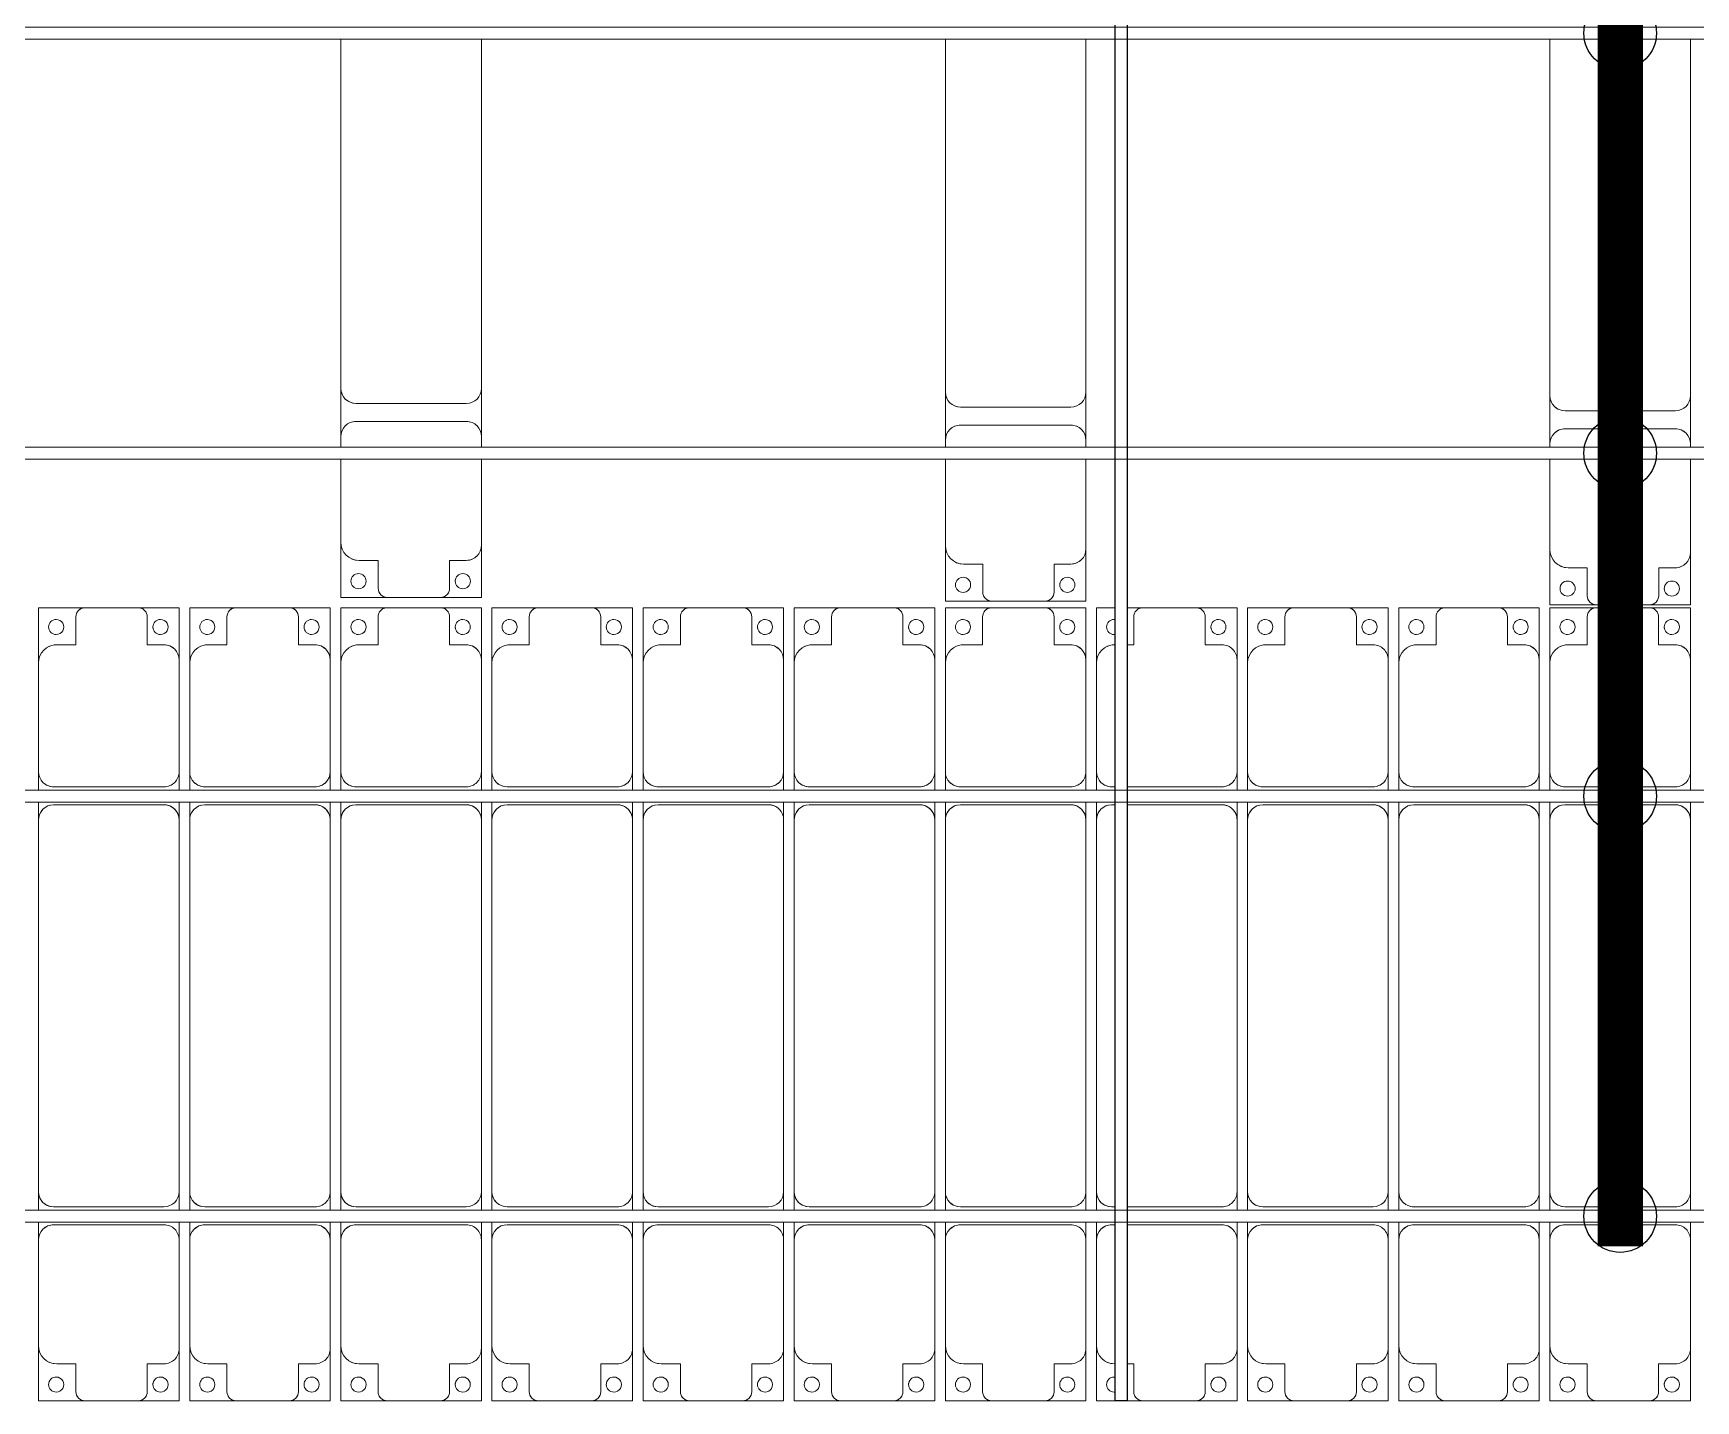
# Model space of a CAD drawing. Header units: millimetres. Extents: x -178706 to 107777, y -87310 to 933.
# Drawn here: x -42141 to -36641, y -79787 to -75261 of the extents above; entities that cross this region are included whole.
import ezdxf

# ---------------------------------------------------------------- set-up
doc = ezdxf.new("R2010")
doc.units = ezdxf.units.MM
doc.layers.add('A-GENM', color=13, linetype='Continuous', lineweight=9)
doc.layers.add('S-BEAM', color=12, linetype='Continuous', lineweight=9)
doc.layers.add('GC-HOP 40x60 GIA CUONG', color=1, linetype='Continuous')

# ---------------------------------------------------------------- blocks, each defined once
blk = doc.blocks.new('Dải phao đi lại kèm đỡ invester - DẢI PHAO ĐI LẠI-19658-BỐ TRÍ KHUNG KẾT CẤU BÈ PIN 04')
at = {"layer": 'A-GENM', "color": 7}
for p, q in [((128758.4, 1312.2), (128911.8, 1312.2)), ((128758.4, 1129.7), (128758.4, 1312.2)), ((128881.8, 1282.2), (128881.8, 1189.7)), ((129088.2, 1312.2), (128911.8, 1312.2)), ((129088.2, 1312.2), (129223.4, 1312.2)), ((129118.2, 1189.7), (129118.2, 1282.2)), ((129223.4, 1312.2), (129223.4, 1139.7)), ((129258.4, 1312.2), (129411.8, 1312.2)), ((129258.4, 1129.7), (129258.4, 1312.2)), ((129381.8, 1282.2), (129381.8, 1189.7)), ((129588.2, 1312.2), (129411.8, 1312.2)), ((129588.2, 1312.2), (129723.4, 1312.2)), ((129618.2, 1189.7), (129618.2, 1282.2)), ((129723.4, 1312.2), (129723.4, 1139.7)), ((129758.4, 1312.2), (129911.8, 1312.2)), ((129758.4, 1129.7), (129758.4, 1312.2)), ((129881.8, 1282.2), (129881.8, 1189.7)), ((130088.2, 1312.2), (129911.8, 1312.2)), ((130088.2, 1312.2), (130223.4, 1312.2)), ((130118.2, 1189.7), (130118.2, 1282.2)), ((130223.4, 1312.2), (130223.4, 1139.7)), ((130258.4, 1312.2), (130411.8, 1312.2)), ((130258.4, 1129.7), (130258.4, 1312.2)), ((130381.8, 1282.2), (130381.8, 1189.7)), ((130588.2, 1312.2), (130411.8, 1312.2)), ((130588.2, 1312.2), (130723.4, 1312.2)), ((130618.2, 1189.7), (130618.2, 1282.2)), ((130723.4, 1312.2), (130723.4, 1139.7)), ((130758.4, 1312.2), (130911.8, 1312.2)), ((130758.4, 1129.7), (130758.4, 1312.2)), ((130881.8, 1282.2), (130881.8, 1189.7)), ((131088.2, 1312.2), (130911.8, 1312.2)), ((131088.2, 1312.2), (131223.4, 1312.2)), ((131118.2, 1189.7), (131118.2, 1282.2)), ((131223.4, 1312.2), (131223.4, 1139.7)), ((131258.4, 1312.2), (131411.8, 1312.2)), ((131258.4, 1129.7), (131258.4, 1312.2)), ((131381.8, 1282.2), (131381.8, 1189.7)), ((131588.2, 1312.2), (131411.8, 1312.2)), ((131588.2, 1312.2), (131723.4, 1312.2)), ((131618.2, 1189.7), (131618.2, 1282.2)), ((131723.4, 1312.2), (131723.4, 1139.7)), ((131758.4, 1312.2), (131911.8, 1312.2)), ((131758.4, 1129.7), (131758.4, 1312.2)), ((131881.8, 1282.2), (131881.8, 1189.7)), ((132088.2, 1312.2), (131911.8, 1312.2)), ((132088.2, 1312.2), (132223.4, 1312.2)), ((132118.2, 1189.7), (132118.2, 1282.2)), ((132223.4, 1312.2), (132223.4, 1139.7)), ((132258.4, 1312.2), (132320, 1312.2)), ((132258.4, 1129.7), (132258.4, 1312.2)), ((132360, 1312.2), (132411.8, 1312.2)), ((132381.8, 1282.2), (132381.8, 1189.7)), ((132588.2, 1312.2), (132411.8, 1312.2)), ((132588.2, 1312.2), (132723.4, 1312.2)), ((132618.2, 1189.7), (132618.2, 1282.2)), ((132723.4, 1312.2), (132723.4, 1139.7)), ((132758.4, 1312.2), (132911.8, 1312.2)), ((132758.4, 1129.7), (132758.4, 1312.2)), ((132881.8, 1282.2), (132881.8, 1189.7)), ((133088.2, 1312.2), (132911.8, 1312.2)), ((133088.2, 1312.2), (133223.4, 1312.2)), ((133118.2, 1189.7), (133118.2, 1282.2)), ((133223.4, 1312.2), (133223.4, 1139.7)), ((133258.4, 1312.2), (133411.8, 1312.2)), ((133258.4, 1129.7), (133258.4, 1312.2)), ((133381.8, 1282.2), (133381.8, 1189.7)), ((133588.2, 1312.2), (133411.8, 1312.2)), ((133588.2, 1312.2), (133723.4, 1312.2)), ((133618.2, 1189.7), (133618.2, 1282.2)), ((133723.4, 1312.2), (133723.4, 1139.7)), ((133758.4, 1312.2), (133911.8, 1312.2)), ((133758.4, 1129.7), (133758.4, 1312.2)), ((133881.8, 1282.2), (133881.8, 1189.7)), ((134088.2, 1312.2), (133911.8, 1312.2)), ((134088.2, 1312.2), (134223.4, 1312.2)), ((134118.2, 1189.7), (134118.2, 1282.2)), ((134223.4, 1312.2), (134223.4, 1139.7)), ((128881.8, 1189.7), (128818.4, 1189.7)), ((129173.4, 1189.7), (129118.2, 1189.7)), ((129381.8, 1189.7), (129318.4, 1189.7)), ((129673.4, 1189.7), (129618.2, 1189.7)), ((129881.8, 1189.7), (129818.4, 1189.7)), ((130173.4, 1189.7), (130118.2, 1189.7)), ((130381.8, 1189.7), (130318.4, 1189.7)), ((130673.4, 1189.7), (130618.2, 1189.7)), ((130881.8, 1189.7), (130818.4, 1189.7)), ((131173.4, 1189.7), (131118.2, 1189.7)), ((131381.8, 1189.7), (131318.4, 1189.7)), ((131673.4, 1189.7), (131618.2, 1189.7)), ((131881.8, 1189.7), (131818.4, 1189.7)), ((132173.4, 1189.7), (132118.2, 1189.7)), ((132381.8, 1189.7), (132360, 1189.7)), ((132673.4, 1189.7), (132618.2, 1189.7)), ((132881.8, 1189.7), (132818.4, 1189.7)), ((133173.4, 1189.7), (133118.2, 1189.7)), ((133381.8, 1189.7), (133318.4, 1189.7)), ((133673.4, 1189.7), (133618.2, 1189.7)), ((133881.8, 1189.7), (133818.4, 1189.7)), ((134173.4, 1189.7), (134118.2, 1189.7)), ((128758.4, 1129.7), (128758.4, 769.7)), ((129223.4, 769.7), (129223.4, 1139.7)), ((129258.4, 1129.7), (129258.4, 769.7)), ((129723.4, 769.7), (129723.4, 1139.7)), ((129758.4, 1129.7), (129758.4, 769.7)), ((130223.4, 769.7), (130223.4, 1139.7)), ((130258.4, 1129.7), (130258.4, 769.7)), ((130723.4, 769.7), (130723.4, 1139.7)), ((130758.4, 1129.7), (130758.4, 769.7)), ((131223.4, 769.7), (131223.4, 1139.7)), ((131258.4, 1129.7), (131258.4, 769.7)), ((131723.4, 769.7), (131723.4, 1139.7)), ((131758.4, 1129.7), (131758.4, 769.7)), ((132223.4, 769.7), (132223.4, 1139.7)), ((132258.4, 1129.7), (132258.4, 769.7)), ((132723.4, 769.7), (132723.4, 1139.7)), ((132758.4, 1129.7), (132758.4, 769.7)), ((133223.4, 769.7), (133223.4, 1139.7)), ((133258.4, 1129.7), (133258.4, 769.7)), ((133723.4, 769.7), (133723.4, 1139.7)), ((133758.4, 1129.7), (133758.4, 769.7)), ((134223.4, 769.7), (134223.4, 1139.7)), ((128758.4, 708.9), (128758.4, 769.7)), ((128808.4, 719.7), (129173.4, 719.7)), ((129223.4, 769.7), (129223.4, 708.9)), ((129258.4, 708.9), (129258.4, 769.7)), ((129308.4, 719.7), (129673.4, 719.7)), ((129723.4, 769.7), (129723.4, 708.9)), ((129758.4, 708.9), (129758.4, 769.7)), ((129808.4, 719.7), (130173.4, 719.7)), ((130223.4, 769.7), (130223.4, 708.9)), ((130258.4, 708.9), (130258.4, 769.7)), ((130308.4, 719.7), (130673.4, 719.7)), ((130723.4, 769.7), (130723.4, 708.9)), ((130758.4, 708.9), (130758.4, 769.7)), ((130808.4, 719.7), (131173.4, 719.7)), ((131223.4, 769.7), (131223.4, 708.9)), ((131258.4, 708.9), (131258.4, 769.7)), ((131308.4, 719.7), (131673.4, 719.7)), ((131723.4, 769.7), (131723.4, 708.9)), ((131758.4, 708.9), (131758.4, 769.7)), ((131808.4, 719.7), (132173.4, 719.7)), ((132223.4, 769.7), (132223.4, 708.9)), ((132258.4, 708.9), (132258.4, 769.7)), ((132308.4, 719.7), (132320, 719.7)), ((132360, 719.7), (132673.4, 719.7)), ((132723.4, 769.7), (132723.4, 708.9)), ((132758.4, 708.9), (132758.4, 769.7)), ((132808.4, 719.7), (133173.4, 719.7)), ((133223.4, 769.7), (133223.4, 708.9)), ((133258.4, 708.9), (133258.4, 769.7)), ((133308.4, 719.7), (133673.4, 719.7)), ((133723.4, 769.7), (133723.4, 708.9)), ((133758.4, 708.9), (133758.4, 769.7)), ((133808.4, 719.7), (134173.4, 719.7)), ((134223.4, 769.7), (134223.4, 708.9)), ((128758.4, 610.3), (128758.4, 668.9)), ((129173.4, 660.3), (128808.4, 660.3)), ((129223.4, 668.9), (129223.4, 610.3)), ((129258.4, 610.3), (129258.4, 668.9)), ((129673.4, 660.3), (129308.4, 660.3)), ((129723.4, 668.9), (129723.4, 610.3)), ((129758.4, 610.3), (129758.4, 668.9)), ((130173.4, 660.3), (129808.4, 660.3)), ((130223.4, 668.9), (130223.4, 610.3)), ((130258.4, 610.3), (130258.4, 668.9)), ((130673.4, 660.3), (130308.4, 660.3)), ((130723.4, 668.9), (130723.4, 610.3)), ((130758.4, 610.3), (130758.4, 668.9)), ((131173.4, 660.3), (130808.4, 660.3)), ((131223.4, 668.9), (131223.4, 610.3)), ((131258.4, 610.3), (131258.4, 668.9)), ((131673.4, 660.3), (131308.4, 660.3)), ((131723.4, 668.9), (131723.4, 610.3)), ((131758.4, 610.3), (131758.4, 668.9)), ((132173.4, 660.3), (131808.4, 660.3)), ((132223.4, 668.9), (132223.4, 610.3)), ((132258.4, 610.3), (132258.4, 668.9)), ((132320, 660.3), (132308.4, 660.3)), ((132673.4, 660.3), (132360, 660.3)), ((132723.4, 668.9), (132723.4, 610.3)), ((132758.4, 610.3), (132758.4, 668.9)), ((133173.4, 660.3), (132808.4, 660.3)), ((133223.4, 668.9), (133223.4, 610.3)), ((133258.4, 610.3), (133258.4, 668.9)), ((133673.4, 660.3), (133308.4, 660.3)), ((133723.4, 668.9), (133723.4, 610.3)), ((133758.4, 610.3), (133758.4, 668.9)), ((134173.4, 660.3), (133808.4, 660.3)), ((134223.4, 668.9), (134223.4, 610.3)), ((128758.4, 610.3), (128758.4, -620.3)), ((129223.4, -620.3), (129223.4, 610.3)), ((129258.4, 610.3), (129258.4, -620.3)), ((129723.4, -620.3), (129723.4, 610.3)), ((129758.4, 610.3), (129758.4, -620.3)), ((130223.4, -620.3), (130223.4, 610.3)), ((130258.4, 610.3), (130258.4, -620.3)), ((130723.4, -620.3), (130723.4, 610.3)), ((130758.4, 610.3), (130758.4, -620.3)), ((131223.4, -620.3), (131223.4, 610.3)), ((131258.4, 610.3), (131258.4, -620.3)), ((131723.4, -620.3), (131723.4, 610.3)), ((131758.4, 610.3), (131758.4, -620.3)), ((132223.4, -620.3), (132223.4, 610.3)), ((132258.4, 610.3), (132258.4, -620.3)), ((132723.4, -620.3), (132723.4, 610.3)), ((132758.4, 610.3), (132758.4, -620.3)), ((133223.4, -620.3), (133223.4, 610.3)), ((133258.4, 610.3), (133258.4, -620.3)), ((133723.4, -620.3), (133723.4, 610.3)), ((133758.4, 610.3), (133758.4, -620.3)), ((134223.4, -620.3), (134223.4, 610.3)), ((128758.4, -681.1), (128758.4, -620.3)), ((129223.4, -620.3), (129223.4, -681.1)), ((129258.4, -681.1), (129258.4, -620.3)), ((129723.4, -620.3), (129723.4, -681.1)), ((129758.4, -681.1), (129758.4, -620.3)), ((130223.4, -620.3), (130223.4, -681.1)), ((130258.4, -681.1), (130258.4, -620.3)), ((130723.4, -620.3), (130723.4, -681.1)), ((130758.4, -681.1), (130758.4, -620.3)), ((131223.4, -620.3), (131223.4, -681.1)), ((131258.4, -681.1), (131258.4, -620.3)), ((131723.4, -620.3), (131723.4, -681.1)), ((131758.4, -681.1), (131758.4, -620.3)), ((132223.4, -620.3), (132223.4, -681.1)), ((132258.4, -681.1), (132258.4, -620.3)), ((132723.4, -620.3), (132723.4, -681.1)), ((132758.4, -681.1), (132758.4, -620.3)), ((133223.4, -620.3), (133223.4, -681.1)), ((133258.4, -681.1), (133258.4, -620.3)), ((133723.4, -620.3), (133723.4, -681.1)), ((133758.4, -681.1), (133758.4, -620.3)), ((134223.4, -620.3), (134223.4, -681.1)), ((128808.4, -670.3), (129173.4, -670.3)), ((129308.4, -670.3), (129673.4, -670.3)), ((129808.4, -670.3), (130173.4, -670.3)), ((130308.4, -670.3), (130673.4, -670.3)), ((130808.4, -670.3), (131173.4, -670.3)), ((131308.4, -670.3), (131673.4, -670.3)), ((131808.4, -670.3), (132173.4, -670.3)), ((132308.4, -670.3), (132320, -670.3)), ((132360, -670.3), (132673.4, -670.3)), ((132808.4, -670.3), (133173.4, -670.3)), ((133308.4, -670.3), (133673.4, -670.3)), ((133808.4, -670.3), (134173.4, -670.3)), ((128758.4, -779.7), (128758.4, -721.1)), ((129173.4, -729.7), (128808.4, -729.7)), ((129223.4, -721.1), (129223.4, -779.7)), ((129258.4, -779.7), (129258.4, -721.1)), ((129673.4, -729.7), (129308.4, -729.7)), ((129723.4, -721.1), (129723.4, -779.7)), ((129758.4, -779.7), (129758.4, -721.1)), ((130173.4, -729.7), (129808.4, -729.7)), ((130223.4, -721.1), (130223.4, -779.7)), ((130258.4, -779.7), (130258.4, -721.1)), ((130673.4, -729.7), (130308.4, -729.7)), ((130723.4, -721.1), (130723.4, -779.7)), ((130758.4, -779.7), (130758.4, -721.1)), ((131173.4, -729.7), (130808.4, -729.7)), ((131223.4, -721.1), (131223.4, -779.7)), ((131258.4, -779.7), (131258.4, -721.1)), ((131673.4, -729.7), (131308.4, -729.7)), ((131723.4, -721.1), (131723.4, -779.7)), ((131758.4, -779.7), (131758.4, -721.1)), ((132173.4, -729.7), (131808.4, -729.7)), ((132223.4, -721.1), (132223.4, -779.7)), ((132258.4, -779.7), (132258.4, -721.1)), ((132320, -729.7), (132308.4, -729.7)), ((132673.4, -729.7), (132360, -729.7)), ((132723.4, -721.1), (132723.4, -779.7)), ((132758.4, -779.7), (132758.4, -721.1)), ((133173.4, -729.7), (132808.4, -729.7)), ((133223.4, -721.1), (133223.4, -779.7)), ((133258.4, -779.7), (133258.4, -721.1)), ((133673.4, -729.7), (133308.4, -729.7)), ((133723.4, -721.1), (133723.4, -779.7)), ((133758.4, -779.7), (133758.4, -721.1)), ((134173.4, -729.7), (133808.4, -729.7)), ((134223.4, -721.1), (134223.4, -779.7)), ((128758.4, -779.7), (128758.4, -1129.7)), ((129223.4, -1139.7), (129223.4, -779.7)), ((129258.4, -779.7), (129258.4, -1129.7)), ((129723.4, -1139.7), (129723.4, -779.7)), ((129758.4, -779.7), (129758.4, -1129.7)), ((130223.4, -1139.7), (130223.4, -779.7)), ((130258.4, -779.7), (130258.4, -1129.7)), ((130723.4, -1139.7), (130723.4, -779.7)), ((130758.4, -779.7), (130758.4, -1129.7)), ((131223.4, -1139.7), (131223.4, -779.7)), ((131258.4, -779.7), (131258.4, -1129.7)), ((131723.4, -1139.7), (131723.4, -779.7)), ((131758.4, -779.7), (131758.4, -1129.7)), ((132223.4, -1139.7), (132223.4, -779.7)), ((132258.4, -779.7), (132258.4, -1129.7)), ((132723.4, -1139.7), (132723.4, -779.7)), ((132758.4, -779.7), (132758.4, -1129.7)), ((133223.4, -1139.7), (133223.4, -779.7)), ((133258.4, -779.7), (133258.4, -1129.7)), ((133723.4, -1139.7), (133723.4, -779.7)), ((133758.4, -779.7), (133758.4, -1129.7)), ((134223.4, -1139.7), (134223.4, -779.7)), ((128758.4, -1312.2), (128758.4, -1129.7)), ((129223.4, -1139.7), (129223.4, -1312.2)), ((129258.4, -1312.2), (129258.4, -1129.7)), ((129723.4, -1139.7), (129723.4, -1312.2)), ((129758.4, -1312.2), (129758.4, -1129.7)), ((130223.4, -1139.7), (130223.4, -1312.2)), ((130258.4, -1312.2), (130258.4, -1129.7)), ((130723.4, -1139.7), (130723.4, -1312.2)), ((130758.4, -1312.2), (130758.4, -1129.7)), ((131223.4, -1139.7), (131223.4, -1312.2)), ((131258.4, -1312.2), (131258.4, -1129.7)), ((131723.4, -1139.7), (131723.4, -1312.2)), ((131758.4, -1312.2), (131758.4, -1129.7)), ((132223.4, -1139.7), (132223.4, -1312.2)), ((132258.4, -1312.2), (132258.4, -1129.7)), ((132723.4, -1139.7), (132723.4, -1312.2)), ((132758.4, -1312.2), (132758.4, -1129.7)), ((133223.4, -1139.7), (133223.4, -1312.2)), ((133258.4, -1312.2), (133258.4, -1129.7)), ((133723.4, -1139.7), (133723.4, -1312.2)), ((133758.4, -1312.2), (133758.4, -1129.7)), ((134223.4, -1139.7), (134223.4, -1312.2)), ((128818.4, -1189.7), (128881.8, -1189.7)), ((128881.8, -1189.7), (128881.8, -1282.2)), ((129118.2, -1282.2), (129118.2, -1189.7)), ((129118.2, -1189.7), (129173.4, -1189.7)), ((129318.4, -1189.7), (129381.8, -1189.7)), ((129381.8, -1189.7), (129381.8, -1282.2)), ((129618.2, -1282.2), (129618.2, -1189.7)), ((129618.2, -1189.7), (129673.4, -1189.7)), ((129818.4, -1189.7), (129881.8, -1189.7)), ((129881.8, -1189.7), (129881.8, -1282.2)), ((130118.2, -1282.2), (130118.2, -1189.7)), ((130118.2, -1189.7), (130173.4, -1189.7)), ((130318.4, -1189.7), (130381.8, -1189.7)), ((130381.8, -1189.7), (130381.8, -1282.2)), ((130618.2, -1282.2), (130618.2, -1189.7)), ((130618.2, -1189.7), (130673.4, -1189.7)), ((130818.4, -1189.7), (130881.8, -1189.7)), ((130881.8, -1189.7), (130881.8, -1282.2)), ((131118.2, -1282.2), (131118.2, -1189.7)), ((131118.2, -1189.7), (131173.4, -1189.7)), ((131318.4, -1189.7), (131381.8, -1189.7)), ((131381.8, -1189.7), (131381.8, -1282.2)), ((131618.2, -1282.2), (131618.2, -1189.7)), ((131618.2, -1189.7), (131673.4, -1189.7)), ((131818.4, -1189.7), (131881.8, -1189.7)), ((131881.8, -1189.7), (131881.8, -1282.2)), ((132118.2, -1282.2), (132118.2, -1189.7)), ((132118.2, -1189.7), (132173.4, -1189.7)), ((132360, -1189.7), (132381.8, -1189.7)), ((132381.8, -1189.7), (132381.8, -1282.2)), ((132618.2, -1282.2), (132618.2, -1189.7)), ((132618.2, -1189.7), (132673.4, -1189.7)), ((132818.4, -1189.7), (132881.8, -1189.7)), ((132881.8, -1189.7), (132881.8, -1282.2)), ((133118.2, -1282.2), (133118.2, -1189.7)), ((133118.2, -1189.7), (133173.4, -1189.7)), ((133318.4, -1189.7), (133381.8, -1189.7)), ((133381.8, -1189.7), (133381.8, -1282.2)), ((133618.2, -1282.2), (133618.2, -1189.7)), ((133618.2, -1189.7), (133673.4, -1189.7)), ((133818.4, -1189.7), (133881.8, -1189.7)), ((133881.8, -1189.7), (133881.8, -1282.2)), ((134118.2, -1282.2), (134118.2, -1189.7)), ((134118.2, -1189.7), (134173.4, -1189.7)), ((128911.8, -1312.2), (128758.4, -1312.2)), ((128911.8, -1312.2), (129088.2, -1312.2)), ((129223.4, -1312.2), (129088.2, -1312.2)), ((129411.8, -1312.2), (129258.4, -1312.2)), ((129411.8, -1312.2), (129588.2, -1312.2)), ((129723.4, -1312.2), (129588.2, -1312.2)), ((129911.8, -1312.2), (129758.4, -1312.2)), ((129911.8, -1312.2), (130088.2, -1312.2)), ((130223.4, -1312.2), (130088.2, -1312.2)), ((130411.8, -1312.2), (130258.4, -1312.2)), ((130411.8, -1312.2), (130588.2, -1312.2)), ((130723.4, -1312.2), (130588.2, -1312.2)), ((130911.8, -1312.2), (130758.4, -1312.2)), ((130911.8, -1312.2), (131088.2, -1312.2)), ((131223.4, -1312.2), (131088.2, -1312.2)), ((131411.8, -1312.2), (131258.4, -1312.2)), ((131411.8, -1312.2), (131588.2, -1312.2)), ((131723.4, -1312.2), (131588.2, -1312.2)), ((131911.8, -1312.2), (131758.4, -1312.2)), ((131911.8, -1312.2), (132088.2, -1312.2)), ((132223.4, -1312.2), (132088.2, -1312.2)), ((132320, -1312.2), (132258.4, -1312.2)), ((132411.8, -1312.2), (132360, -1312.2)), ((132411.8, -1312.2), (132588.2, -1312.2)), ((132723.4, -1312.2), (132588.2, -1312.2)), ((132911.8, -1312.2), (132758.4, -1312.2)), ((132911.8, -1312.2), (133088.2, -1312.2)), ((133223.4, -1312.2), (133088.2, -1312.2)), ((133411.8, -1312.2), (133258.4, -1312.2)), ((133411.8, -1312.2), (133588.2, -1312.2)), ((133723.4, -1312.2), (133588.2, -1312.2)), ((133911.8, -1312.2), (133758.4, -1312.2)), ((133911.8, -1312.2), (134088.2, -1312.2)), ((134223.4, -1312.2), (134088.2, -1312.2))]:
    blk.add_line(p, q, dxfattribs=at)
for centre, radius, start, end in [((128816.8, 1248.6), 25, 90, 270), ((128816.8, 1248.6), 25, 270, 90), ((128911.8, 1282.2), 30, 90, 180), ((128911.8, 1282.2), 30, 90, 150), ((129088.2, 1282.2), 30, 360, 90), ((129088.2, 1282.2), 30, 30, 90), ((129161.8, 1248.6), 25, 90, 270), ((129161.8, 1248.6), 25, 270, 90), ((129316.8, 1248.6), 25, 90, 270), ((129316.8, 1248.6), 25, 270, 90), ((129411.8, 1282.2), 30, 90, 180), ((129411.8, 1282.2), 30, 90, 150), ((129588.2, 1282.2), 30, 360, 90), ((129588.2, 1282.2), 30, 30, 90), ((129661.8, 1248.6), 25, 90, 270), ((129661.8, 1248.6), 25, 270, 90), ((129816.8, 1248.6), 25, 90, 270), ((129816.8, 1248.6), 25, 270, 90), ((129911.8, 1282.2), 30, 90, 180), ((129911.8, 1282.2), 30, 90, 150), ((130088.2, 1282.2), 30, 0, 90), ((130088.2, 1282.2), 30, 30, 90), ((130161.8, 1248.6), 25, 90, 270), ((130161.8, 1248.6), 25, 270, 90), ((130316.8, 1248.6), 25, 90, 270), ((130316.8, 1248.6), 25, 270, 90), ((130411.8, 1282.2), 30, 90, 180), ((130411.8, 1282.2), 30, 90, 150), ((130588.2, 1282.2), 30, 0, 90), ((130588.2, 1282.2), 30, 30, 90), ((130661.8, 1248.6), 25, 90, 270), ((130661.8, 1248.6), 25, 270, 90), ((130816.8, 1248.6), 25, 90, 270), ((130816.8, 1248.6), 25, 270, 90), ((130911.8, 1282.2), 30, 90, 180), ((130911.8, 1282.2), 30, 90, 150), ((131088.2, 1282.2), 30, 360, 90), ((131088.2, 1282.2), 30, 30, 90), ((131161.8, 1248.6), 25, 90, 270), ((131161.8, 1248.6), 25, 270, 90), ((131316.8, 1248.6), 25, 90, 270), ((131316.8, 1248.6), 25, 270, 90), ((131411.8, 1282.2), 30, 90, 180), ((131411.8, 1282.2), 30, 90, 150), ((131588.2, 1282.2), 30, 360, 90), ((131588.2, 1282.2), 30, 30, 90), ((131661.8, 1248.6), 25, 90, 270), ((131661.8, 1248.6), 25, 270, 90), ((131816.8, 1248.6), 25, 90, 270), ((131816.8, 1248.6), 25, 270, 90), ((131911.8, 1282.2), 30, 90, 180), ((131911.8, 1282.2), 30, 90, 150), ((132088.2, 1282.2), 30, 0, 90), ((132088.2, 1282.2), 30, 30, 90), ((132161.8, 1248.6), 25, 90, 270), ((132161.8, 1248.6), 25, 270, 90), ((132316.8, 1248.6), 25, 90, 270), ((132411.8, 1282.2), 30, 90, 180), ((132411.8, 1282.2), 30, 90, 150), ((132588.2, 1282.2), 30, 360, 90), ((132588.2, 1282.2), 30, 30, 90), ((132661.8, 1248.6), 25, 90, 270), ((132661.8, 1248.6), 25, 270, 90), ((132816.8, 1248.6), 25, 90, 270), ((132816.8, 1248.6), 25, 270, 90), ((132911.8, 1282.2), 30, 90, 180), ((132911.8, 1282.2), 30, 90, 150), ((133088.2, 1282.2), 30, 360, 90), ((133088.2, 1282.2), 30, 30, 90), ((133161.8, 1248.6), 25, 90, 270), ((133161.8, 1248.6), 25, 270, 90), ((133316.8, 1248.6), 25, 90, 270), ((133316.8, 1248.6), 25, 270, 90), ((133411.8, 1282.2), 30, 90, 180), ((133411.8, 1282.2), 30, 90, 150), ((133588.2, 1282.2), 30, 360, 90), ((133588.2, 1282.2), 30, 30, 90), ((133661.8, 1248.6), 25, 90, 270), ((133661.8, 1248.6), 25, 270, 90), ((133816.8, 1248.6), 25, 90, 270), ((133816.8, 1248.6), 25, 270, 90), ((133911.8, 1282.2), 30, 90, 180), ((133911.8, 1282.2), 30, 90, 150), ((134088.2, 1282.2), 30, 360, 90), ((134088.2, 1282.2), 30, 30, 90), ((134161.8, 1248.6), 25, 90, 270), ((134161.8, 1248.6), 25, 270, 90), ((129161.8, 1248.6), 25, 180, 195), ((129661.8, 1248.6), 25, 180, 195), ((130161.8, 1248.6), 25, 180, 195), ((130661.8, 1248.6), 25, 180, 195), ((131161.8, 1248.6), 25, 180, 195), ((131661.8, 1248.6), 25, 180, 195), ((132161.8, 1248.6), 25, 180, 195), ((132661.8, 1248.6), 25, 180, 195), ((133161.8, 1248.6), 25, 180, 195), ((133661.8, 1248.6), 25, 180, 195), ((134161.8, 1248.6), 25, 180, 195), ((128818.4, 1129.7), 60, 90, 180), ((128818.4, 1129.7), 60, 90, 120), ((129173.4, 1139.7), 50, 0, 90), ((129173.4, 1139.7), 50, 45, 90), ((129318.4, 1129.7), 60, 90, 180), ((129318.4, 1129.7), 60, 90, 120), ((129673.4, 1139.7), 50, 0, 90), ((129673.4, 1139.7), 50, 45, 90), ((129818.4, 1129.7), 60, 90, 180), ((129818.4, 1129.7), 60, 90, 120), ((130173.4, 1139.7), 50, 0, 90), ((130173.4, 1139.7), 50, 45, 90), ((130318.4, 1129.7), 60, 90, 180), ((130318.4, 1129.7), 60, 90, 120), ((130673.4, 1139.7), 50, 0, 90), ((130673.4, 1139.7), 50, 45, 90), ((130818.4, 1129.7), 60, 90, 180), ((130818.4, 1129.7), 60, 90, 120), ((131173.4, 1139.7), 50, 0, 90), ((131173.4, 1139.7), 50, 45, 90), ((131318.4, 1129.7), 60, 90, 180), ((131318.4, 1129.7), 60, 90, 120), ((131673.4, 1139.7), 50, 0, 90), ((131673.4, 1139.7), 50, 45, 90), ((131818.4, 1129.7), 60, 90, 180), ((131818.4, 1129.7), 60, 90, 120), ((132173.4, 1139.7), 50, 0, 90), ((132173.4, 1139.7), 50, 45, 90), ((132318.4, 1129.7), 60, 90, 180), ((132318.4, 1129.7), 60, 90, 120), ((132673.4, 1139.7), 50, 360, 90), ((132673.4, 1139.7), 50, 45, 90), ((132818.4, 1129.7), 60, 90, 180), ((132818.4, 1129.7), 60, 90, 120), ((133173.4, 1139.7), 50, 360, 90), ((133173.4, 1139.7), 50, 45, 90), ((133318.4, 1129.7), 60, 90, 180), ((133318.4, 1129.7), 60, 90, 120), ((133673.4, 1139.7), 50, 0, 90), ((133673.4, 1139.7), 50, 45, 90), ((133818.4, 1129.7), 60, 90, 180), ((133818.4, 1129.7), 60, 90, 120), ((134173.4, 1139.7), 50, 0, 90), ((134173.4, 1139.7), 50, 45, 90), ((128808.4, 769.7), 50, 180, 270), ((128808.4, 769.7), 50, 225, 270), ((129173.4, 769.7), 50, 270, 0), ((129173.4, 769.7), 50, 270, 315), ((129308.4, 769.7), 50, 180, 270), ((129308.4, 769.7), 50, 225, 270), ((129673.4, 769.7), 50, 270, 360), ((129673.4, 769.7), 50, 270, 315), ((129808.4, 769.7), 50, 180, 270), ((129808.4, 769.7), 50, 225, 270), ((130173.4, 769.7), 50, 270, 0), ((130173.4, 769.7), 50, 270, 315), ((130308.4, 769.7), 50, 180, 270), ((130308.4, 769.7), 50, 225, 263.7263), ((130673.4, 769.7), 50, 270, 360), ((130673.4, 769.7), 50, 270, 315), ((130808.4, 769.7), 50, 180, 270), ((130808.4, 769.7), 50, 225, 270), ((131173.4, 769.7), 50, 270, 360), ((131173.4, 769.7), 50, 270, 315), ((131308.4, 769.7), 50, 180, 270), ((131308.4, 769.7), 50, 225, 270), ((131673.4, 769.7), 50, 270, 360), ((131673.4, 769.7), 50, 270, 315), ((131808.4, 769.7), 50, 180, 270), ((131808.4, 769.7), 50, 225, 270), ((132173.4, 769.7), 50, 270, 0), ((132173.4, 769.7), 50, 270, 315), ((132308.4, 769.7), 50, 180, 270), ((132308.4, 769.7), 50, 225, 270), ((132673.4, 769.7), 50, 270, 360), ((132673.4, 769.7), 50, 270, 315), ((132808.4, 769.7), 50, 180, 270), ((132808.4, 769.7), 50, 225, 270), ((133173.4, 769.7), 50, 270, 360), ((133173.4, 769.7), 50, 270, 315), ((133308.4, 769.7), 50, 180, 270), ((133308.4, 769.7), 50, 225, 270), ((133673.4, 769.7), 50, 270, 360), ((133673.4, 769.7), 50, 270, 315), ((133808.4, 769.7), 50, 180, 270), ((133808.4, 769.7), 50, 225, 270), ((134173.4, 769.7), 50, 270, 0), ((134173.4, 769.7), 50, 270, 315), ((128808.4, 610.3), 50, 90, 180), ((129173.4, 610.3), 50, 0, 90), ((129173.4, 610.3), 50, 15, 90), ((129308.4, 610.3), 50, 90, 180), ((129673.4, 610.3), 50, 360, 90), ((129673.4, 610.3), 50, 15, 90), ((129808.4, 610.3), 50, 90, 180), ((130173.4, 610.3), 50, 0, 90), ((130173.4, 610.3), 50, 15, 90), ((130308.4, 610.3), 50, 90, 180), ((130673.4, 610.3), 50, 360, 90), ((130673.4, 610.3), 50, 15, 90), ((130808.4, 610.3), 50, 90, 180), ((131173.4, 610.3), 50, 360, 90), ((131173.4, 610.3), 50, 15, 90), ((131308.4, 610.3), 50, 90, 180), ((131673.4, 610.3), 50, 0, 90), ((131673.4, 610.3), 50, 15, 90), ((131808.4, 610.3), 50, 90, 180), ((132173.4, 610.3), 50, 0, 90), ((132173.4, 610.3), 50, 15, 90), ((132308.4, 610.3), 50, 90, 180), ((132673.4, 610.3), 50, 360, 90), ((132673.4, 610.3), 50, 15, 90), ((132808.4, 610.3), 50, 90, 180), ((133173.4, 610.3), 50, 0, 90), ((133173.4, 610.3), 50, 15, 90), ((133308.4, 610.3), 50, 90, 180), ((133673.4, 610.3), 50, 0, 90), ((133673.4, 610.3), 50, 15, 90), ((133808.4, 610.3), 50, 90, 180), ((134173.4, 610.3), 50, 0, 90), ((134173.4, 610.3), 50, 15, 90), ((128808.4, 610.3), 50, 105, 180), ((129308.4, 610.3), 50, 105, 180), ((129808.4, 610.3), 50, 105, 180), ((130308.4, 610.3), 50, 105, 180), ((130808.4, 610.3), 50, 105, 180), ((131308.4, 610.3), 50, 105, 180), ((131808.4, 610.3), 50, 105.8547, 180), ((132308.4, 610.3), 50, 105, 180), ((132808.4, 610.3), 50, 105, 180), ((133308.4, 610.3), 50, 105, 180), ((133808.4, 610.3), 50, 105, 180), ((128808.4, -620.3), 50, 180, 270), ((128808.4, -620.3), 50, 195, 270), ((129173.4, -620.3), 50, 270, 360), ((129173.4, -620.3), 50, 270, 360), ((129308.4, -620.3), 50, 180, 270), ((129308.4, -620.3), 50, 195, 270), ((129673.4, -620.3), 50, 270, 0), ((129673.4, -620.3), 50, 270, 0), ((129808.4, -620.3), 50, 180, 270), ((129808.4, -620.3), 50, 195, 270), ((130173.4, -620.3), 50, 270, 360), ((130173.4, -620.3), 50, 270, 360), ((130308.4, -620.3), 50, 180, 270), ((130308.4, -620.3), 50, 195, 263.7234), ((130673.4, -620.3), 50, 270, 0), ((130673.4, -620.3), 50, 270, 0), ((130808.4, -620.3), 50, 180, 270), ((130808.4, -620.3), 50, 195, 270), ((131173.4, -620.3), 50, 270, 360), ((131173.4, -620.3), 50, 270, 360), ((131308.4, -620.3), 50, 180, 270), ((131308.4, -620.3), 50, 195, 270), ((131673.4, -620.3), 50, 270, 0), ((131673.4, -620.3), 50, 270, 0), ((131808.4, -620.3), 50, 180, 270), ((131808.4, -620.3), 50, 195, 270), ((132173.4, -620.3), 50, 270, 0), ((132173.4, -620.3), 50, 270, 0), ((132308.4, -620.3), 50, 180, 270), ((132308.4, -620.3), 50, 195, 270), ((132673.4, -620.3), 50, 270, 0), ((132673.4, -620.3), 50, 270, 0), ((132808.4, -620.3), 50, 180, 270), ((132808.4, -620.3), 50, 195, 270), ((133173.4, -620.3), 50, 270, 360), ((133173.4, -620.3), 50, 270, 360), ((133308.4, -620.3), 50, 180, 270), ((133308.4, -620.3), 50, 195, 240), ((133673.4, -620.3), 50, 270, 0), ((133673.4, -620.3), 50, 270, 0), ((133808.4, -620.3), 50, 180, 270), ((133808.4, -620.3), 50, 195, 270), ((134173.4, -620.3), 50, 270, 0), ((134173.4, -620.3), 50, 270, 0), ((133308.4, -620.3), 50, 243.9231, 270), ((128808.4, -779.7), 50, 90, 180), ((128808.4, -779.7), 50, 90, 135), ((129173.4, -779.7), 50, 360, 90), ((129173.4, -779.7), 50, 45, 90), ((129308.4, -779.7), 50, 90, 180), ((129308.4, -779.7), 50, 90, 135), ((129673.4, -779.7), 50, 0, 90), ((129673.4, -779.7), 50, 45, 90), ((129808.4, -779.7), 50, 90, 180), ((129808.4, -779.7), 50, 90, 135), ((130173.4, -779.7), 50, 360, 90), ((130173.4, -779.7), 50, 45, 90), ((130308.4, -779.7), 50, 90, 180), ((130308.4, -779.7), 50, 96.2767, 135), ((130673.4, -779.7), 50, 0, 90), ((130673.4, -779.7), 50, 45, 90), ((130808.4, -779.7), 50, 90, 180), ((130808.4, -779.7), 50, 90, 135), ((131173.4, -779.7), 50, 360, 90), ((131173.4, -779.7), 50, 45, 90), ((131308.4, -779.7), 50, 90, 180), ((131308.4, -779.7), 50, 90, 135), ((131673.4, -779.7), 50, 0, 90), ((131673.4, -779.7), 50, 45, 90), ((131808.4, -779.7), 50, 90, 180), ((131808.4, -779.7), 50, 90, 135), ((132173.4, -779.7), 50, 360, 90), ((132173.4, -779.7), 50, 45, 90), ((132308.4, -779.7), 50, 90, 180), ((132308.4, -779.7), 50, 90, 135), ((132673.4, -779.7), 50, 0, 90), ((132673.4, -779.7), 50, 45, 90), ((132808.4, -779.7), 50, 90, 180), ((132808.4, -779.7), 50, 90, 135), ((133173.4, -779.7), 50, 360, 90), ((133173.4, -779.7), 50, 45, 90), ((133308.4, -779.7), 50, 90, 180), ((133308.4, -779.7), 50, 90, 135), ((133673.4, -779.7), 50, 0, 90), ((133673.4, -779.7), 50, 45, 90), ((133808.4, -779.7), 50, 90, 180), ((133808.4, -779.7), 50, 90, 135), ((134173.4, -779.7), 50, 360, 90), ((134173.4, -779.7), 50, 45, 90), ((128818.4, -1129.7), 60, 180, 270), ((129173.4, -1139.7), 50, 270, 0), ((129318.4, -1129.7), 60, 180, 270), ((129673.4, -1139.7), 50, 270, 0), ((129818.4, -1129.7), 60, 180, 270), ((130173.4, -1139.7), 50, 270, 0), ((130318.4, -1129.7), 60, 180, 270), ((130673.4, -1139.7), 50, 270, 0), ((130818.4, -1129.7), 60, 180, 270), ((131173.4, -1139.7), 50, 270, 0), ((131318.4, -1129.7), 60, 180, 270), ((131673.4, -1139.7), 50, 270, 0), ((131818.4, -1129.7), 60, 180, 270), ((132173.4, -1139.7), 50, 270, 0), ((132318.4, -1129.7), 60, 180, 270), ((132673.4, -1139.7), 50, 270, 360), ((132818.4, -1129.7), 60, 180, 270), ((133173.4, -1139.7), 50, 270, 360), ((133318.4, -1129.7), 60, 180, 270), ((133673.4, -1139.7), 50, 270, 0), ((133818.4, -1129.7), 60, 180, 270), ((134173.4, -1139.7), 50, 270, 0), ((128818.4, -1129.7), 60, 240, 270), ((129173.4, -1139.7), 50, 270, 315), ((129318.4, -1129.7), 60, 240, 270), ((129673.4, -1139.7), 50, 270, 315), ((129818.4, -1129.7), 60, 240, 270), ((130173.4, -1139.7), 50, 270, 315), ((130318.4, -1129.7), 60, 240, 270), ((130673.4, -1139.7), 50, 270, 315), ((130818.4, -1129.7), 60, 240, 270), ((131173.4, -1139.7), 50, 270, 315), ((131318.4, -1129.7), 60, 240, 270), ((131673.4, -1139.7), 50, 270, 315), ((131818.4, -1129.7), 60, 240, 270), ((132173.4, -1139.7), 50, 270, 315), ((132318.4, -1129.7), 60, 240, 270), ((132673.4, -1139.7), 50, 270, 315), ((132818.4, -1129.7), 60, 240, 270), ((133173.4, -1139.7), 50, 270, 315), ((133318.4, -1129.7), 60, 240, 270), ((133673.4, -1139.7), 50, 270, 315), ((133818.4, -1129.7), 60, 240, 270), ((134173.4, -1139.7), 50, 270, 315), ((128816.8, -1258.6), 25, 90, 270), ((128816.8, -1258.6), 25, 270, 90), ((129161.8, -1258.6), 25, 90, 270), ((129161.8, -1258.6), 25, 165, 180), ((129161.8, -1258.6), 25, 270, 90), ((129316.8, -1258.6), 25, 90, 270), ((129316.8, -1258.6), 25, 270, 90), ((129661.8, -1258.6), 25, 90, 270), ((129661.8, -1258.6), 25, 165, 180), ((129661.8, -1258.6), 25, 270, 90), ((129816.8, -1258.6), 25, 90, 270), ((129816.8, -1258.6), 25, 270, 90), ((130161.8, -1258.6), 25, 90, 270), ((130161.8, -1258.6), 25, 165, 180), ((130161.8, -1258.6), 25, 270, 90), ((130316.8, -1258.6), 25, 90, 270), ((130316.8, -1258.6), 25, 270, 90), ((130661.8, -1258.6), 25, 90, 270), ((130661.8, -1258.6), 25, 165, 180), ((130661.8, -1258.6), 25, 270, 90), ((130816.8, -1258.6), 25, 90, 270), ((130816.8, -1258.6), 25, 270, 90), ((131161.8, -1258.6), 25, 90, 270), ((131161.8, -1258.6), 25, 165, 180), ((131161.8, -1258.6), 25, 270, 90), ((131316.8, -1258.6), 25, 90, 270), ((131316.8, -1258.6), 25, 270, 90), ((131661.8, -1258.6), 25, 90, 270), ((131661.8, -1258.6), 25, 165, 180), ((131661.8, -1258.6), 25, 270, 90), ((131816.8, -1258.6), 25, 90, 270), ((131816.8, -1258.6), 25, 270, 90), ((132161.8, -1258.6), 25, 90, 270), ((132161.8, -1258.6), 25, 165, 180), ((132161.8, -1258.6), 25, 270, 90), ((132316.8, -1258.6), 25, 90, 270), ((132661.8, -1258.6), 25, 90, 270), ((132661.8, -1258.6), 25, 165, 180), ((132661.8, -1258.6), 25, 270, 90), ((132816.8, -1258.6), 25, 90, 270), ((132816.8, -1258.6), 25, 270, 90), ((133161.8, -1258.6), 25, 90, 270), ((133161.8, -1258.6), 25, 165, 180), ((133161.8, -1258.6), 25, 270, 90), ((133316.8, -1258.6), 25, 90, 270), ((133316.8, -1258.6), 25, 270, 90), ((133661.8, -1258.6), 25, 90, 270), ((133661.8, -1258.6), 25, 165, 180), ((133661.8, -1258.6), 25, 270, 90), ((133816.8, -1258.6), 25, 90, 270), ((133816.8, -1258.6), 25, 270, 90), ((134161.8, -1258.6), 25, 90, 270), ((134161.8, -1258.6), 25, 165, 180), ((134161.8, -1258.6), 25, 270, 90), ((128911.8, -1282.2), 30, 180, 270), ((128911.8, -1282.2), 30, 210, 270), ((129088.2, -1282.2), 30, 270, 360), ((129088.2, -1282.2), 30, 270, 330), ((129411.8, -1282.2), 30, 180, 270), ((129411.8, -1282.2), 30, 210, 270), ((129588.2, -1282.2), 30, 270, 0), ((129588.2, -1282.2), 30, 270, 330), ((129911.8, -1282.2), 30, 180, 270), ((129911.8, -1282.2), 30, 210, 270), ((130088.2, -1282.2), 30, 270, 0), ((130088.2, -1282.2), 30, 270, 330), ((130411.8, -1282.2), 30, 180, 270), ((130411.8, -1282.2), 30, 210, 270), ((130588.2, -1282.2), 30, 270, 0), ((130588.2, -1282.2), 30, 270, 330), ((130911.8, -1282.2), 30, 180, 270), ((130911.8, -1282.2), 30, 210, 270), ((131088.2, -1282.2), 30, 270, 0), ((131088.2, -1282.2), 30, 270, 330), ((131411.8, -1282.2), 30, 180, 270), ((131411.8, -1282.2), 30, 210, 270), ((131588.2, -1282.2), 30, 270, 0), ((131588.2, -1282.2), 30, 270, 330), ((131911.8, -1282.2), 30, 180, 270), ((131911.8, -1282.2), 30, 210, 270), ((132088.2, -1282.2), 30, 270, 0), ((132088.2, -1282.2), 30, 270, 330), ((132411.8, -1282.2), 30, 180, 270), ((132411.8, -1282.2), 30, 210, 270), ((132588.2, -1282.2), 30, 270, 0), ((132588.2, -1282.2), 30, 270, 330), ((132911.8, -1282.2), 30, 180, 270), ((132911.8, -1282.2), 30, 210, 270), ((133088.2, -1282.2), 30, 270, 0), ((133088.2, -1282.2), 30, 270, 330), ((133411.8, -1282.2), 30, 180, 270), ((133411.8, -1282.2), 30, 210, 270), ((133588.2, -1282.2), 30, 270, 0), ((133588.2, -1282.2), 30, 270, 330), ((133911.8, -1282.2), 30, 180, 270), ((133911.8, -1282.2), 30, 210, 270), ((134088.2, -1282.2), 30, 270, 0), ((134088.2, -1282.2), 30, 270, 330)]:
    blk.add_arc(centre, radius, start, end, dxfattribs=at)
blk = doc.blocks.new('Dầm C52 - Dầm C52-22346-BỐ TRÍ KHUNG KẾT CẤU BÈ PIN 04')
at = {"layer": 'S-BEAM', "color": 1}
for p, q in [((-87623.4, 20), (87623.4, 20)), ((87623.4, -20), (-87623.4, -20))]:
    blk.add_line(p, q, dxfattribs=at)
blk = doc.blocks.new('Dầm C52 - Hộp 40x60-15955-BỐ TRÍ KHUNG KẾT CẤU BÈ PIN 04')
at = {"layer": 'S-BEAM', "color": 3, "lineweight": 25}
for p, q in [((-20146.3, -20), (-20146.3, 20)), ((-20146.3, 20), (20146.3, 20)), ((20146.3, -20), (-20146.3, -20))]:
    blk.add_line(p, q, dxfattribs=at)
blk = doc.blocks.new('Dai phao do pin - DẢI PHAO ĐỠ PIN-V79-BỐ TRÍ KHUNG KẾT CẤU BÈ PIN 04')
at = {"layer": 'A-GENM', "color": 7}
for p, q in [((-1312.2, 241.6), (-1129.7, 241.6)), ((-1312.2, 88.2), (-1312.2, 241.6)), ((-830.7, 241.6), (-1129.7, 241.6)), ((-779.7, 241.6), (-790.7, 241.6)), ((-779.7, 241.6), (-620.3, 241.6)), ((559.3, 241.6), (-620.3, 241.6)), ((-1189.7, 181.6), (-1189.7, 118.2)), ((-729.7, -173.4), (-729.7, 191.6)), ((-670.3, 191.6), (-670.3, -173.4)), ((-1189.7, 118.2), (-1282.2, 118.2)), ((-1312.2, 88.2), (-1312.2, -88.2)), ((-1312.2, -223.4), (-1312.2, -88.2)), ((-1282.2, -118.2), (-1189.7, -118.2)), ((-1189.7, -118.2), (-1189.7, -173.4)), ((-1139.7, -223.4), (-1312.2, -223.4)), ((-1139.7, -223.4), (-830.7, -223.4)), ((-790.7, -223.4), (-779.7, -223.4)), ((-620.3, -223.4), (-779.7, -223.4)), ((-620.3, -223.4), (559.3, -223.4))]:
    blk.add_line(p, q, dxfattribs=at)
for centre, radius, start, end in [((-1129.7, 181.6), 60, 90, 180), ((-779.7, 191.6), 50, 360, 90), ((-779.7, 191.6), 50, 360, 45), ((-620.3, 191.6), 50, 90, 180), ((-620.3, 191.6), 50, 105, 180), ((-1258.6, 183.2), 25, 0, 180), ((-1258.6, 183.2), 25, 180, 0), ((-1129.7, 181.6), 60, 150, 180), ((-1282.2, 88.2), 30, 90, 180), ((-1282.2, 88.2), 30, 120, 180), ((-1282.2, -88.2), 30, 180, 270), ((-1282.2, -88.2), 30, 180, 240), ((-1258.6, -161.8), 25, 0, 180), ((-1258.6, -161.8), 25, 180, 0), ((-1258.6, -161.8), 25, 75, 90), ((-1139.7, -173.4), 50, 180, 270), ((-1139.7, -173.4), 50, 180, 225), ((-779.7, -173.4), 50, 270, 360), ((-779.7, -173.4), 50, 315, 360), ((-620.3, -173.4), 50, 180, 270), ((-620.3, -173.4), 50, 180, 270)]:
    blk.add_arc(centre, radius, start, end, dxfattribs=at)
blk = doc.blocks.new('Dai phao do pin - DẢI PHAO ĐỠ PIN-V80-BỐ TRÍ KHUNG KẾT CẤU BÈ PIN 04')
at = {"layer": 'A-GENM', "color": 7}
for p, q in [((-1312.2, 241.6), (-1129.7, 241.6)), ((-1312.2, 88.2), (-1312.2, 241.6)), ((-842.9, 241.6), (-1129.7, 241.6)), ((-779.7, 241.6), (-802.9, 241.6)), ((-779.7, 241.6), (-620.3, 241.6)), ((547.1, 241.6), (-620.3, 241.6)), ((-1189.7, 181.6), (-1189.7, 118.2)), ((-729.7, -173.4), (-729.7, 191.6)), ((-670.3, 191.6), (-670.3, -173.4)), ((-1189.7, 118.2), (-1282.2, 118.2)), ((-1312.2, 88.2), (-1312.2, -88.2)), ((-1312.2, -223.4), (-1312.2, -88.2)), ((-1282.2, -118.2), (-1189.7, -118.2)), ((-1189.7, -118.2), (-1189.7, -173.4)), ((-1139.7, -223.4), (-1312.2, -223.4)), ((-1139.7, -223.4), (-842.9, -223.4)), ((-802.9, -223.4), (-779.7, -223.4)), ((-620.3, -223.4), (-779.7, -223.4)), ((-620.3, -223.4), (547.1, -223.4))]:
    blk.add_line(p, q, dxfattribs=at)
for centre, radius, start, end in [((-1129.7, 181.6), 60, 90, 180), ((-779.7, 191.6), 50, 360, 90), ((-779.7, 191.6), 50, 360, 45), ((-620.3, 191.6), 50, 90, 180), ((-620.3, 191.6), 50, 105, 180), ((-1258.6, 183.2), 25, 0, 180), ((-1258.6, 183.2), 25, 180, 0), ((-1129.7, 181.6), 60, 150, 180), ((-1282.2, 88.2), 30, 90, 180), ((-1282.2, 88.2), 30, 120, 180), ((-1282.2, -88.2), 30, 180, 270), ((-1282.2, -88.2), 30, 180, 240), ((-1258.6, -161.8), 25, 0, 180), ((-1258.6, -161.8), 25, 180, 0), ((-1258.6, -161.8), 25, 75, 90), ((-1139.7, -173.4), 50, 180, 270), ((-1139.7, -173.4), 50, 180, 225), ((-779.7, -173.4), 50, 270, 360), ((-779.7, -173.4), 50, 315, 360), ((-620.3, -173.4), 50, 180, 270), ((-620.3, -173.4), 50, 180, 270)]:
    blk.add_arc(centre, radius, start, end, dxfattribs=at)
blk = doc.blocks.new('Dai phao do pin - DẢI PHAO ĐỠ PIN-V81-BỐ TRÍ KHUNG KẾT CẤU BÈ PIN 04')
at = {"layer": 'A-GENM', "color": 7}
for p, q in [((-1312.2, 241.6), (-1129.7, 241.6)), ((-1312.2, 88.2), (-1312.2, 241.6)), ((-855.1, 241.6), (-1129.7, 241.6)), ((-779.7, 241.6), (-815.1, 241.6)), ((-779.7, 241.6), (-620.3, 241.6)), ((534.9, 241.6), (-620.3, 241.6)), ((-1189.7, 181.6), (-1189.7, 118.2)), ((-729.7, -173.4), (-729.7, 191.6)), ((-670.3, 191.6), (-670.3, -173.4)), ((-1189.7, 118.2), (-1282.2, 118.2)), ((-1312.2, 88.2), (-1312.2, -88.2)), ((-1312.2, -223.4), (-1312.2, -88.2)), ((-1282.2, -118.2), (-1189.7, -118.2)), ((-1189.7, -118.2), (-1189.7, -173.4)), ((-1139.7, -223.4), (-1312.2, -223.4)), ((-1139.7, -223.4), (-855.1, -223.4)), ((-815.1, -223.4), (-779.7, -223.4)), ((-620.3, -223.4), (-779.7, -223.4)), ((-620.3, -223.4), (534.9, -223.4))]:
    blk.add_line(p, q, dxfattribs=at)
for centre, radius, start, end in [((-1129.7, 181.6), 60, 90, 180), ((-779.7, 191.6), 50, 360, 90), ((-779.7, 191.6), 50, 360, 45), ((-620.3, 191.6), 50, 90, 180), ((-620.3, 191.6), 50, 105, 180), ((-1258.6, 183.2), 25, 0, 180), ((-1258.6, 183.2), 25, 180, 0), ((-1129.7, 181.6), 60, 150, 180), ((-1282.2, 88.2), 30, 90, 180), ((-1282.2, 88.2), 30, 120, 180), ((-1282.2, -88.2), 30, 180, 270), ((-1282.2, -88.2), 30, 180, 240), ((-1258.6, -161.8), 25, 0, 180), ((-1258.6, -161.8), 25, 180, 0), ((-1258.6, -161.8), 25, 75, 90), ((-1139.7, -173.4), 50, 180, 270), ((-1139.7, -173.4), 50, 180, 225), ((-779.7, -173.4), 50, 270, 360), ((-779.7, -173.4), 50, 315, 360), ((-620.3, -173.4), 50, 180, 270), ((-620.3, -173.4), 50, 180, 270)]:
    blk.add_arc(centre, radius, start, end, dxfattribs=at)
blk = doc.blocks.new('HOBANMONG_BEPIN 4_rvt-1-BỐ TRÍ KHUNG KẾT CẤU BÈ PIN 04')
at = {"layer": 'A-GENM', "color": 3, "lineweight": 25}
for name, p, rotation in [('Dai phao do pin - DẢI PHAO ĐỠ PIN-V81-BỐ TRÍ KHUNG KẾT CẤU BÈ PIN 04', (-40881.9, -75816), 90.00010434022374), ('Dai phao do pin - DẢI PHAO ĐỠ PIN-V80-BỐ TRÍ KHUNG KẾT CẤU BÈ PIN 04', (-38881.9, -75828.2), 90.00010434022374), ('Dai phao do pin - DẢI PHAO ĐỠ PIN-V79-BỐ TRÍ KHUNG KẾT CẤU BÈ PIN 04', (-36881.9, -75840.4), 90.00010434022374), ('Dải phao đi lại kèm đỡ invester - DẢI PHAO ĐI LẠI-19658-BỐ TRÍ KHUNG KẾT CẤU BÈ PIN 04', (-170882.1, -78475), 0.0001043351917741)]:
    blk.add_blockref(name, p, dxfattribs=dict(at, rotation=rotation))
at = {"layer": 'S-BEAM', "color": 3, "lineweight": 25}
for name, p, rotation in [('Dầm C52 - Hộp 40x60-15955-BỐ TRÍ KHUNG KẾT CẤU BÈ PIN 04', (-38542.2, -59640.6), 90.00010434022374), ('Dầm C52 - Dầm C52-22346-BỐ TRÍ KHUNG KẾT CẤU BÈ PIN 04', (-83798.6, -75261.2), 180.0001043386848), ('Dầm C52 - Dầm C52-22346-BỐ TRÍ KHUNG KẾT CẤU BÈ PIN 04', (-83794.8, -76651.2), 180.0001043386848), ('Dầm C52 - Dầm C52-22346-BỐ TRÍ KHUNG KẾT CẤU BÈ PIN 04', (-83791.6, -77785.9), 180.0001043386848), ('Dầm C52 - Dầm C52-22346-BỐ TRÍ KHUNG KẾT CẤU BÈ PIN 04', (-83787.8, -79175.9), 180.0001043351917)]:
    blk.add_blockref(name, p, dxfattribs=dict(at, rotation=rotation))

msp = doc.modelspace()

# ---------------------------------------------------------------- linework, layer by layer
at = {"layer": 'GC-HOP 40x60 GIA CUONG', "const_width": 150}
msp.add_lwpolyline([(-36891.1, -79275.9), (-36891.1, -64275.9)], dxfattribs=at)
at = {"layer": 'GC-HOP 40x60 GIA CUONG'}
for centre in [(-36891.1, -75261.2), (-36891.1, -76651.2), (-36891.1, -77785.9), (-36891.1, -79175.9)]:
    msp.add_circle(centre, 120, dxfattribs=at)

# ---------------------------------------------------------------- block references
at = {"lineweight": 5}
msp.add_blockref('HOBANMONG_BEPIN 4_rvt-1-BỐ TRÍ KHUNG KẾT CẤU BÈ PIN 04', (0, 0), dxfattribs=at)

doc.saveas('drawing.dxf')
